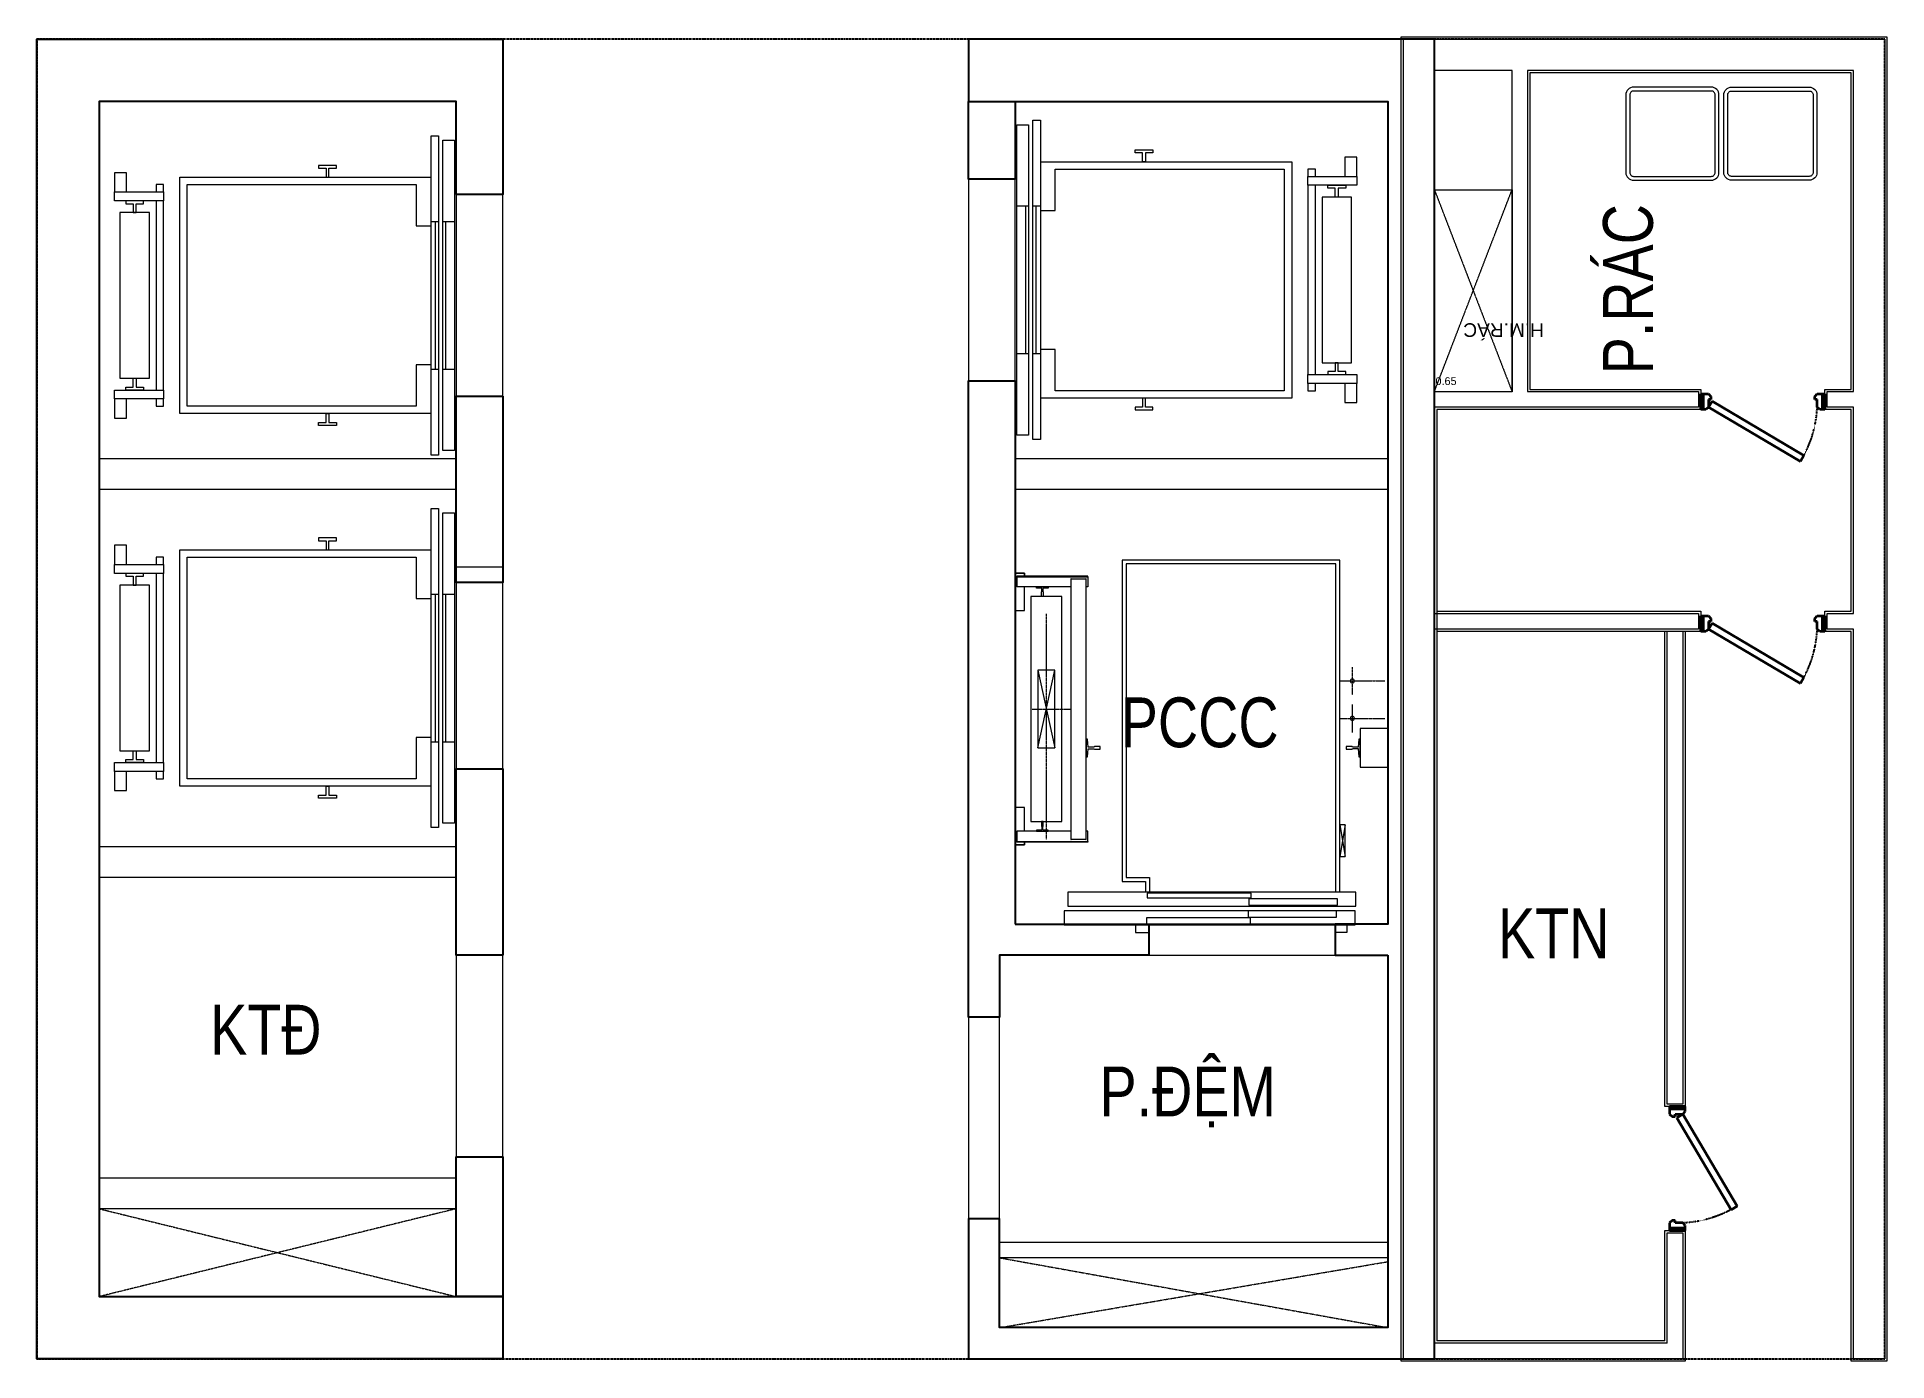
# Model space of a CAD drawing. Header units: millimetres. Extents: x 0 to 11915, y -15 to 8515.
import ezdxf
from ezdxf.enums import TextEntityAlignment as Align

# ---------------------------------------------------------------- set-up
doc = ezdxf.new("R2010")
doc.units = ezdxf.units.MM
for name, pattern in [('HIDDEN', [9.525, 6.35, -3.175]), ('x_tmkt_l2$0$HIDDEN', [9.525, 6.35, -3.175]), ('x_tmkt_l2$0$HIDDEN3', [0.2, 0.1, -0.1]), ('x_tmkt_l2$0$Xref Y2-Y4 ME$0$Xref MB Y2.Y4$0$Xr_truc thang N3 tang dien hinh$0$T-Can ho$0$HIDDEN3', [0.2, 0.1, -0.1]), ('x_tmkt_l2$0$Xref.Trục tầng 1$0$CENTER2', [1.125, 0.75, -0.125, 0.125, -0.125])]:
    doc.linetypes.add(name, pattern=pattern)
doc.layers.get('0').update_dxf_attribs({"color": 231})
for name, color, linetype, lineweight in [('A-SHBD', 7, 'Continuous', 35), ('x_tmkt_l2$0$A-FNSH', 253, 'Continuous', 9), ('x_tmkt_l2$0$A-LITE', 9, 'Continuous', 9), ('x_tmkt_l2$0$A-TEXT', 255, 'Continuous', 25), ('x_tmkt_l2$0$A-Truc', 10, 'x_tmkt_l2$0$Xref.Trục tầng 1$0$CENTER2', 9), ('x_tmkt_l2$0$A-WALL', 1, 'Continuous', 13)]:
    doc.layers.add(name, color=color, linetype=linetype, lineweight=lineweight)
for name, color, linetype in [('MDI-BAO-TM', 3, 'HIDDEN'), ('x_tmkt_l2$0$A-CONC', 2, 'Continuous'), ('x_tmkt_l2$0$A-DOOR', 142, 'Continuous')]:
    doc.layers.add(name, color=color, linetype=linetype)
doc.styles.add('x_tmkt_l2$0$MDI_Chu Thuong', font='arial.ttf', dxfattribs={"width": 0.8})
doc.styles.add('x_tmkt_l2$0$Xref Y2-Y4 ME$0$Xref MB Y2.Y4$0$Xr_truc thang N3 tang dien hinh$0$T-Can ho$0$Arial', font='arial.ttf')

# ---------------------------------------------------------------- blocks, each defined once
blk = doc.blocks.new('*U37')
blk.add_lwpolyline([(0, 0), (0, 1300), (500, 1300), (500, 0)], close=True)
at = {"linetype": 'x_tmkt_l2$0$Xref Y2-Y4 ME$0$Xref MB Y2.Y4$0$Xr_truc thang N3 tang dien hinh$0$T-Can ho$0$HIDDEN3'}
for points in [[(0, 0), (500, 1300)], [(0, 1300), (500, 0)]]:
    blk.add_lwpolyline(points, dxfattribs=at)
at = {"style": 'x_tmkt_l2$0$Xref Y2-Y4 ME$0$Xref MB Y2.Y4$0$Xr_truc thang N3 tang dien hinh$0$T-Can ho$0$Arial'}
blk.add_text('0.65', height=50, dxfattribs=at).set_placement((7, 43))
blk.add_attdef('--', text='', height=88, dxfattribs=at).set_placement((127, 190), align=Align.MIDDLE_CENTER)
blk = doc.blocks.new('x_tmkt_l2$0$s1_cuaky_830')
at = {"lineweight": 35, "extrusion": (0, 0, -1)}
for p, q in [((18500, -3596), (18400, -3596)), ((18400, -3596), (18400, -3611)), ((18500, -3611), (18400, -3611)), ((18400, -3611), (18400, -3628)), ((18400, -3611), (18490, -3611)), ((18400, -3628), (18415, -3646)), ((18415, -3646), (18465, -3646)), ((18465, -3646), (18465, -3661)), ((18465, -3661), (18483, -3661)), ((18483, -3661), (18500, -3646)), ((18500, -3611), (18500, -3596)), ((18500, -3646), (18500, -3611)), ((18104, -3731), (18065, -3754)), ((18415, -4346), (18065, -3754)), ((18454, -4323), (18104, -3731)), ((18415, -4346), (18400, -4363)), ((18400, -4363), (18400, -4381)), ((18400, -4381), (18500, -4381)), ((18400, -4381), (18400, -4396)), ((18490, -4381), (18400, -4381)), ((18400, -4396), (18500, -4396)), ((18454, -4323), (18415, -4346)), ((18465, -4346), (18415, -4346)), ((18465, -4331), (18465, -4346)), ((18483, -4331), (18465, -4331)), ((18500, -4346), (18483, -4331)), ((18500, -4381), (18500, -4346)), ((18500, -4396), (18500, -4381))]:
    blk.add_line(p, q, dxfattribs=at)
at = {"linetype": 'x_tmkt_l2$0$HIDDEN3', "extrusion": (0, 0, -1)}
blk.add_arc((-18445, -4361), 716, 57.9031, 87.5657, dxfattribs=at)
blk = doc.blocks.new('x_tmkt_l2$0$s1_thungrac')
for points in [[(19311, -9385), (18811, -9385, -0.414214), (18761, -9335), (18761, -8835, -0.414214), (18811, -8785), (19311, -8785, -0.414214), (19361, -8835), (19361, -9335, -0.414214)], [(19311, -9360), (18811, -9360, -0.414214), (18786, -9335), (18786, -8835, -0.414214), (18811, -8810), (19311, -8810, -0.414214), (19336, -8835), (19336, -9335, -0.414214)]]:
    blk.add_lwpolyline(points, format="xyb", close=True)
blk = doc.blocks.new('x_tmkt_l2$0$x_loithangmay')
for p, q in [((-160, 500), (-110, 500)), ((-130, -500), (-130, 500)), ((-80, 500), (0, 500)), ((-60, -500), (-60, 500)), ((-160, -500), (-110, -500)), ((-80, -500), (0, -500))]:
    blk.add_line(p, q)
at = {"flags": 128}
for points in [[(-110, -1080), (-160, -1080), (-160, 1080), (-110, 1080)], [(-80, 1050), (0, 1050), (0, -1050), (-80, -1050)], [(-850, 860), (-800, 860), (-800, 880), (-920, 880), (-920, 860), (-870, 860), (-870, 800), (-850, 800)], [(-2220, 830), (-2300, 830), (-2300, 700), (-2220, 700)], [(-1970, 640), (-2020, 640), (-2020, -640), (-1970, -640), (-1970, 640), (-2300, 640), (-2300, 700), (-1970, 700)], [(-2155, 620), (-2105, 620), (-2105, 640), (-2225, 640), (-2225, 620), (-2175, 620), (-2175, 560), (-2155, 560)], [(-1970, 750), (-2020, 750), (-2020, 700), (-1970, 700)], [(-2065, 560), (-2265, 560), (-2265, -560), (-2065, -560)], [(-2155, -620), (-2105, -620), (-2105, -640), (-2225, -640), (-2225, -620), (-2175, -620), (-2175, -560), (-2155, -560)], [(-1970, -700), (-2020, -700), (-2020, -750), (-1970, -750), (-1970, -700), (-2300, -700), (-2300, -640), (-1970, -640)], [(-2220, -700), (-2300, -700), (-2300, -830), (-2220, -830)], [(-850, -860), (-800, -860), (-800, -880), (-920, -880), (-920, -860), (-870, -860), (-870, -800), (-850, -800)]]:
    blk.add_lwpolyline(points, close=True, dxfattribs=at)
for points in [[(-160, -800), (-1860, -800), (-1860, 800), (-160, 800)], [(-160, -470), (-260, -470), (-260, -750), (-1810, -750), (-1810, 750), (-260, 750), (-260, 470), (-160, 470)]]:
    blk.add_lwpolyline(points, dxfattribs=at)
blk = doc.blocks.new('x_tmkt_l2$0$THANG TÀNG DH_dwg_MB DH 5T TC 180$0$2_thang maycuon$0$Z$W__23185-2265523-MẶT BẰNG TẦNG 08-11')
at = {"flags": 128}
blk.add_lwpolyline([(57, -89), (-57, -89), (-57, -81), (-4.75, -78), (-4.75, -41.25), (-8, -38), (-8, 0), (8, 0), (8, -38), (4.75, -41.25), (4.75, -78), (57, -81)], close=True, dxfattribs=at)
blk = doc.blocks.new('x_tmkt_l2$0$THANG TÀNG DH_dwg_tm1400x2100mb-2265527-MẶT BẰNG TẦNG 08-11')
for p, q in [((1812, 2080), (1817, 2080)), ((710, 1945), (1210, 1835))]:
    blk.add_line(p, q)
at = {"flags": 128}
for points in [[(325, 2090), (85, 2090), (85, 2030), (103, 2030), (85, 2030), (85, 2090), (325, 2090), (325, 2030), (173, 2030)], [(103, 2080), (108, 2080), (108, 1622), (103, 1622), (103, 2080), (108, 2080), (110, 2080), (118, 2080), (171, 2080), (173, 2080)], [(173, 1732), (173, 2080), (171, 2080), (118, 2080), (110, 2080), (108, 2080)], [(1747, 2030), (1595, 2030), (1595, 2090), (1835, 2090), (1835, 2030), (1817, 2030), (1835, 2030), (1835, 2090), (1595, 2090)], [(1812, 1622), (1817, 1622), (1817, 2080), (1812, 2080), (1810, 2080), (1802, 2080), (1810, 2080), (1812, 2080), (1812, 1622), (1810, 1622), (1802, 1622), (1749, 1622), (1747, 1622), (1747, 1632)], [(1747, 1732), (1747, 2080), (1802, 2080), (1747, 2080)], [(1210, 1945), (1210, 1835), (710, 1835), (710, 1945), (1210, 1945), (710, 1835)], [(120, 1729), (120, 1732), (1800, 1732), (1800, 1729)], [(1800, 1634), (1800, 1638), (1800, 1641), (1800, 1650), (1800, 1713), (1800, 1722), (1800, 1725), (1800, 1729), (120, 1729), (120, 1725), (120, 1722), (120, 1713), (120, 1650), (120, 1641), (120, 1638), (120, 1634)], [(2139, 1750), (2229, 1750), (2229, -105), (2140, -105), (2140, 1750)], [(108, 1622), (110, 1622), (118, 1622), (171, 1622), (173, 1622), (173, 1632)], [(2140, 0), (0, 0), (0, 1400), (2070, 1400), (2070, 1250), (2140, 1250)], [(2140, 25), (25, 25), (25, 1375), (2045, 1375), (2045, 1225), (2140, 1225)], [(2260, 590), (2300, 590), (2300, 20), (2260, 20)], [(2350, -25), (2350, -45), (2400, -45), (2400, 30), (2350, 30)], [(1705, -35), (1910, 0), (1910, -35), (1705, -35), (1705, 0), (1910, -35)], [(1085, -310), (1085, -132), (1335, -132), (1335, -310)]]:
    blk.add_lwpolyline(points, dxfattribs=at)
for points in [[(108, 2076), (108, 2075)], [(182, 1919), (180, 1952), (173, 1952), (173, 1878), (180, 1878), (182, 1911), (204, 1911), (205, 1910), (235, 1910), (235, 1920), (205, 1920), (204, 1919)], [(1685, 1790), (235, 1790), (235, 1990), (1685, 1990)], [(1738, 1919), (1740, 1952), (1747, 1952), (1747, 1878), (1740, 1878), (1738, 1911), (1716, 1911), (1715, 1910), (1685, 1910), (1685, 1920), (1715, 1920), (1716, 1919)], [(2350, 1775), (2350, -100), (2260, -100), (2260, 1775)], [(1800, 1632), (120, 1632), (120, 1634), (1800, 1634)], [(1153, 1632), (1267, 1632), (1267, 1624), (1215, 1620), (1215, 1584), (1218, 1580), (1218, 1542), (1202, 1542), (1202, 1580), (1205, 1584), (1205, 1620), (1153, 1624)], [(2400, 1315), (2400, 1230), (2350, 1230), (2350, 1315)], [(2145, 570), (2145, 1240), (2177, 1240), (2177, 570)], [(2345, 1245), (2345, 575), (2305, 575), (2305, 1245)], [(2224, 585), (2224, 15), (2182, 15), (2182, 585)]]:
    blk.add_lwpolyline(points, close=True, dxfattribs=at)
for centre in [(779, -82), (1020, -82)]:
    blk.add_circle(centre, 13)
at = {"layer": 'x_tmkt_l2$0$A-Truc'}
for p, q in [((960, 1980), (960, 1730)), ((347, 1890), (1801, 1890)), ((779, 0), (779, -290)), ((1020, 0), (1020, -290)), ((869, -82), (689, -82)), ((1110, -82), (930, -82))]:
    blk.add_line(p, q, dxfattribs=at)
at = {"zscale": -1}
blk.add_blockref('x_tmkt_l2$0$THANG TÀNG DH_dwg_MB DH 5T TC 180$0$2_thang maycuon$0$Z$W__23185-2265523-MẶT BẰNG TẦNG 08-11', (1210, -42), dxfattribs=at)
blk = doc.blocks.new('A$Cee12efd3')
at = {"layer": 'x_tmkt_l2$0$A-CONC'}
for points in [[(-300, 7500), (-300, 8100), (-2600, 8100), (-2600, 400), (-300, 400), (-300, 400), (0, 400), (0, 0), (-3000, 0), (-3000, 8500), (0, 8500), (0, 7500)], [(5700, 2600), (5700, 200), (3200, 200), (3200, 900), (3000, 900), (3000, 0), (6000, 0), (6000, 8500), (3000, 8500), (3000, 8100), (3300, 8100), (3300, 8100), (5700, 8100), (5700, 2800), (5360, 2800), (5360, 2600)], [(3000, 8100), (3300, 8100), (3300, 7600), (3000, 7600)], [(0, 6200), (0, 5000), (-300, 5000), (-300, 6200)], [(3300, 2800), (3300, 2800), (4160, 2800), (4160, 2600), (3200, 2600), (3200, 2200), (3000, 2200), (3000, 2800), (3000, 6300), (3300, 6300)], [(0, 2600), (-300, 2600), (-300, 3800), (0, 3800)], [(0, 400), (-300, 400), (-300, 1300), (0, 1300)]]:
    blk.add_lwpolyline(points, close=True, dxfattribs=at)
at = {"layer": 'x_tmkt_l2$0$A-FNSH', "ltscale": 0.3}
blk.add_line((7485, 115), (6015, 115), dxfattribs=at)
at = {"layer": 'x_tmkt_l2$0$A-FNSH', "ltscale": 0.3, "elevation": 0}
for points in [[(7485, 115), (7485, 825), (7615, 825), (7615, 645), (7615, 645), (7615, 515), (7615, 515), (7615, -15), (7485, -15), (7485, -15), (5785, -15), (5785, 8515), (6000, 8515), (8700, 8515), (8915, 8515), (8915, -15), (8685, -15), (8685, 515), (8685, 515), (8685, 645), (8685, 645), (8685, 4685), (8515, 4685), (8515, 4815), (8685, 4815), (8685, 6115), (8515, 6115), (8515, 6245), (8685, 6245), (8685, 8285), (6615, 8285), (6615, 6245), (7715, 6245), (7715, 6115), (6015, 6115)], [(6015, 6115), (6015, 4815)], [(6015, 6115), (6015, 115)], [(6015, 4815), (7715, 4815), (7715, 4685), (6015, 4685)], [(7615, 4685), (7615, 1625), (7485, 1625), (7485, 4685)]]:
    blk.add_lwpolyline(points, dxfattribs=at)
at = {"layer": 'x_tmkt_l2$0$A-LITE', "ltscale": 0.3}
for points in [[(3000, 6300), (3300, 6300), (3300, 7600), (3000, 7600)], [(-300, 6200), (0, 6200), (0, 7500), (-300, 7500)], [(0, 5100), (-300, 5100), (-300, 3800), (0, 3800)], [(4160, 2600), (5360, 2600), (5360, 2800), (4160, 2800)], [(0, 2600), (-300, 2600), (-300, 1300), (0, 1300)], [(3200, 2200), (3000, 2200), (3000, 900), (3200, 900)]]:
    blk.add_lwpolyline(points, close=True, dxfattribs=at)
at = {"layer": 'x_tmkt_l2$0$A-LITE', "linetype": 'x_tmkt_l2$0$HIDDEN', "ltscale": 0.3}
for points in [[(-300, 966), (-2600, 400)], [(-2600, 966), (-300, 400)], [(3200, 650), (5700, 200)], [(3200, 200), (5700, 625)]]:
    blk.add_lwpolyline(points, dxfattribs=at)
at = {"layer": 'x_tmkt_l2$0$A-WALL'}
blk.add_line((7500, 100), (6000, 100), dxfattribs=at)
for points in [[(7500, 100), (7500, 810), (7600, 810), (7600, 630), (7600, 630), (7600, 530), (7600, 530), (7600, 0), (7500, 0), (7500, 0), (5800, 0), (5800, 8500), (6000, 8500), (8700, 8500), (8900, 8500), (8900, 0), (8700, 0), (8700, 530), (8700, 530), (8700, 630), (8700, 630), (8700, 4700), (8530, 4700), (8530, 4800), (8700, 4800), (8700, 6130), (8530, 6130), (8530, 6230), (8700, 6230), (8700, 8300), (6600, 8300), (6600, 6230), (7700, 6230), (7700, 6130), (6000, 6130)], [(6000, 6130), (6000, 3000)], [(6000, 4800), (7700, 4800), (7700, 4700), (6000, 4700)], [(7600, 4685), (7600, 1640), (7500, 1640), (7500, 4685)], [(6000, 2900), (6000, 100)]]:
    blk.add_lwpolyline(points, dxfattribs=at)
for points in [[(6500, 6230), (6500, 8300), (6000, 8300), (6000, 6230)], [(-2600, 5800), (-300, 5800), (-300, 5600), (-2600, 5600)], [(5700, 5600), (3300, 5600), (3300, 5800), (5700, 5800)], [(-2600, 3300), (-300, 3300), (-300, 3100), (-2600, 3100)], [(-2600, 1166), (-300, 1166), (-300, 966), (-2600, 966)], [(3200, 750), (5700, 750), (5700, 650), (3200, 650)]]:
    blk.add_lwpolyline(points, close=True, dxfattribs=at)
at = {"layer": 'x_tmkt_l2$0$A-DOOR', "ltscale": 0.3, "xscale": -1, "rotation": 270}
for p in [(12111, -12285), (12111, -13715)]:
    blk.add_blockref('x_tmkt_l2$0$s1_cuaky_830', p, dxfattribs=at)
at = {"layer": 'x_tmkt_l2$0$A-DOOR', "ltscale": 0.3, "rotation": 180}
blk.add_blockref('x_tmkt_l2$0$s1_cuaky_830', (26015, -2771), dxfattribs=at)
at = {"layer": 'x_tmkt_l2$0$A-LITE', "linetype": 'x_tmkt_l2$0$HIDDEN', "ltscale": 0.3, "xscale": -1, "rotation": 90}
blk.add_blockref('x_tmkt_l2$0$s1_thungrac', (-1552, 26953), dxfattribs=at)
at = {"layer": 'x_tmkt_l2$0$A-LITE', "linetype": 'x_tmkt_l2$0$HIDDEN', "ltscale": 0.3, "rotation": 270}
blk.add_blockref('x_tmkt_l2$0$s1_thungrac', (17249, 26953), dxfattribs=at)
at = {"layer": 'x_tmkt_l2$0$A-LITE', "ltscale": 0.3, "xscale": 0.9521680836586125, "yscale": 0.9521680836586125, "zscale": 0.9521680836586125}
for p in [(-310, 6850), (-310, 4450)]:
    blk.add_blockref('x_tmkt_l2$0$x_loithangmay', p, dxfattribs=at)
at = {"layer": 'x_tmkt_l2$0$A-LITE', "ltscale": 0.3, "xscale": 0.9521680836586127, "yscale": 0.9521680836586127, "zscale": 0.9521680836586127, "rotation": 180}
blk.add_blockref('x_tmkt_l2$0$x_loithangmay', (3310, 6950), dxfattribs=at)
at = {"layer": 'x_tmkt_l2$0$A-LITE', "linetype": 'x_tmkt_l2$0$HIDDEN', "ltscale": 0.3}
ref = blk.add_blockref('*U37', (6000, 6230), dxfattribs=dict(at, rotation=359.9966043141496))
ref.add_attrib('--', 'H.M.RÁC', dxfattribs={"layer": '0', "height": 88, "rotation": 179.9966, "style": 'x_tmkt_l2$0$Xref Y2-Y4 ME$0$Xref MB Y2.Y4$0$Xr_truc thang N3 tang dien hinh$0$T-Can ho$0$Arial'}).set_placement((6446, 6627, 0), align=Align.MIDDLE_CENTER)
at = {"layer": 'x_tmkt_l2$0$A-LITE', "ltscale": 0.3, "xscale": -1, "zscale": -1, "rotation": 90.00160940418823}
blk.add_blockref('x_tmkt_l2$0$THANG TÀNG DH_dwg_tm1400x2100mb-2265527-MẶT BẰNG TẦNG 08-11', (5390, 5145), dxfattribs=at)
at = {"layer": 'x_tmkt_l2$0$A-TEXT', "ltscale": 0.3, "style": 'x_tmkt_l2$0$MDI_Chu Thuong', "width": 0.8}
blk.add_text('P.RÁC', height=321, rotation=90, dxfattribs=at).set_placement((7407, 6342))
for s, p in [('PCCC', (3980, 3939, 0)), ('KTN', (6410, 2580)), ('KTĐ', (-1885, 1959)), ('P.ĐỆM', (3843, 1561))]:
    blk.add_text(s, height=321, dxfattribs=at).set_placement(p)

msp = doc.modelspace()

# ---------------------------------------------------------------- linework, layer by layer
at = {"layer": 'MDI-BAO-TM'}
msp.add_lwpolyline([(0, 0), (11900, 0), (11900, 8500), (0, 8500)], close=True, dxfattribs=at)

# ---------------------------------------------------------------- block references
at = {"layer": 'A-SHBD'}
msp.add_blockref('A$Cee12efd3', (3000, 0), dxfattribs=at)

doc.saveas('drawing.dxf')
